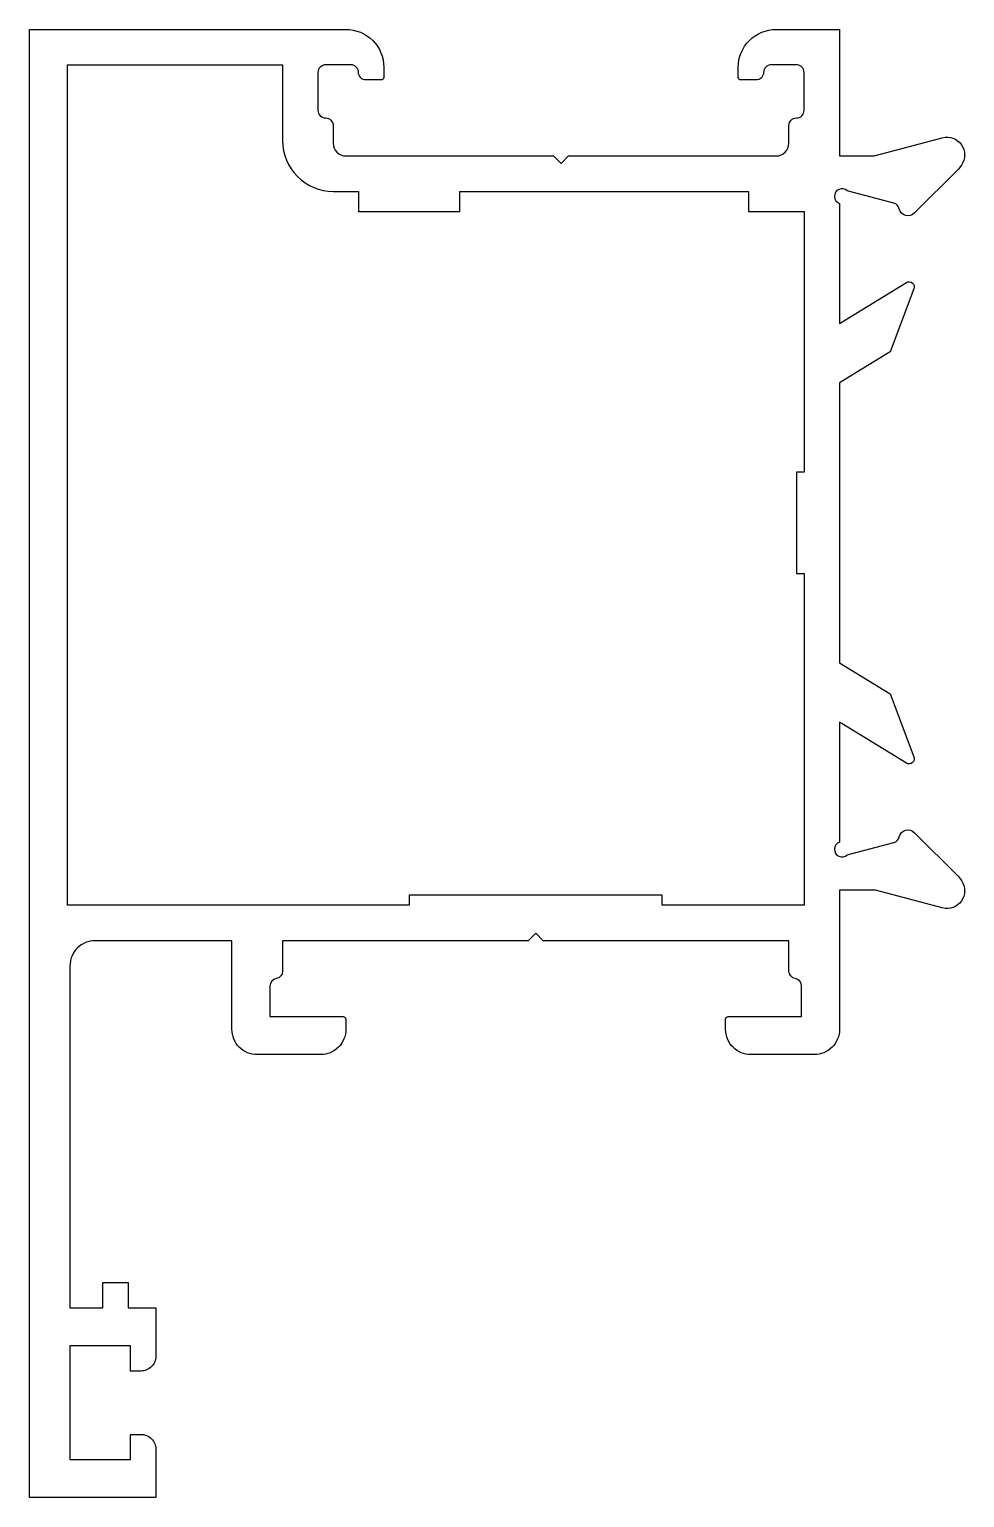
# Model space of a CAD drawing. Extents: x 1277.8 to 1314.7, y -227.9 to -169.9.
import ezdxf

# ---------------------------------------------------------------- set-up
doc = ezdxf.new("R2010")
doc.units = 0
doc.header["$LTSCALE"] = 15
doc.layers.get('0').update_dxf_attribs({"linetype": 'CONTINUOUS'})

msp = doc.modelspace()

# ---------------------------------------------------------------- linework, layer by layer
at = {"ltscale": 5}
for points in [[(1291.806, -171.444), (1291.806, -171.844, -0.414214), (1291.706, -171.944), (1291.106, -171.944, -0.414214), (1290.806, -171.644, 0.414214), (1290.506, -171.344), (1289.506, -171.344, 0.414214), (1289.206, -171.644), (1289.206, -173.144, 0.414214), (1289.506, -173.444, -0.414214), (1289.806, -173.744), (1289.806, -174.444, 0.414214), (1290.306, -174.944), (1298.506, -174.944), (1298.806, -175.244), (1299.106, -174.944), (1307.306, -174.944, 0.414214), (1307.806, -174.444), (1307.806, -173.744, -0.414214), (1308.106, -173.444, 0.414214), (1308.406, -173.144), (1308.406, -171.644, 0.414214), (1308.106, -171.344), (1307.106, -171.344, 0.414214), (1306.806, -171.644, -0.414214), (1306.506, -171.944), (1305.906, -171.944, -0.414214), (1305.806, -171.844), (1305.806, -171.444, -0.414214), (1307.306, -169.944), (1309.806, -169.944), (1309.806, -174.944), (1311.181, -174.944), (1313.867, -174.225, -0.700084), (1314.621, -175.303), (1314.496, -175.483), (1312.767, -177.194, -0.607471), (1312.166, -177.035, 0.283637), (1311.947, -176.808), (1310.11, -176.316, 1.229391), (1309.806, -176.818), (1309.806, -181.563), (1312.452, -179.947, -0.713664), (1312.743, -180.188), (1311.801, -182.688), (1309.806, -183.906), (1309.806, -194.968), (1311.801, -196.186), (1312.743, -198.685, -0.713664), (1312.452, -198.927), (1309.806, -197.311), (1309.806, -202.055, 1.229391), (1310.11, -202.558), (1311.947, -202.065, 0.283637), (1312.166, -201.839, -0.607471), (1312.767, -201.68), (1314.496, -203.391), (1314.621, -203.571, -0.700084), (1313.867, -204.649), (1311.233, -203.944), (1309.806, -203.944), (1309.806, -209.444, -0.414214), (1308.806, -210.444), (1306.306, -210.444, -0.414214), (1305.306, -209.444), (1305.306, -209.044, -0.414214), (1305.406, -208.944), (1308.306, -208.944), (1308.306, -207.735, 0.365977), (1308.056, -207.44, -0.365977), (1307.806, -207.144), (1307.806, -205.944), (1298.106, -205.944), (1297.806, -205.644), (1297.506, -205.944), (1287.806, -205.944), (1287.806, -207.144, -0.365977), (1287.556, -207.44, 0.365977), (1287.306, -207.735), (1287.306, -208.944), (1290.206, -208.944, -0.414214), (1290.306, -209.044), (1290.306, -209.444, -0.414214), (1289.306, -210.444), (1286.806, -210.444, -0.414214), (1285.806, -209.444), (1285.806, -205.944), (1280.406, -205.944, 0.414214), (1279.406, -206.944), (1279.406, -220.444), (1280.706, -220.444), (1280.706, -219.444), (1281.706, -219.444), (1281.706, -220.444), (1282.806, -220.444), (1282.806, -222.344, -0.414214), (1282.206, -222.944), (1281.806, -222.944), (1281.806, -221.944), (1279.406, -221.944), (1279.406, -226.444), (1281.806, -226.444), (1281.806, -225.444), (1282.206, -225.444, -0.414214), (1282.806, -226.044), (1282.806, -227.944), (1277.806, -227.944), (1277.806, -169.944), (1290.306, -169.944, -0.414214)], [(1308.106, -191.437), (1308.406, -191.437), (1308.406, -204.544), (1302.806, -204.544), (1302.806, -204.144), (1292.806, -204.144), (1292.806, -204.544), (1279.306, -204.544), (1279.306, -171.344), (1287.806, -171.344), (1287.806, -174.344, 0.414214), (1289.806, -176.344), (1290.806, -176.344), (1290.806, -177.144), (1294.806, -177.144), (1294.806, -176.344), (1306.206, -176.344), (1306.206, -177.144), (1308.406, -177.144), (1308.406, -187.437), (1308.106, -187.437)]]:
    msp.add_lwpolyline(points, format="xyb", close=True, dxfattribs=at)

doc.saveas('drawing.dxf')
